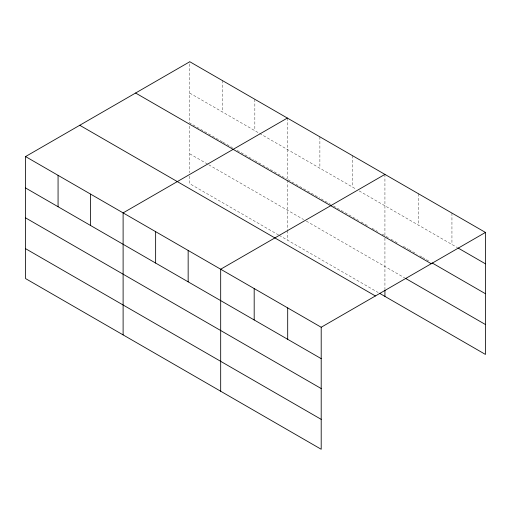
<?xml version="1.0" encoding="UTF-8"?>
<svg xmlns="http://www.w3.org/2000/svg" width="511" height="511" viewBox="0 0 511 511"><rect width="100%" height="100%" fill="white"/><g stroke="black" fill="none" stroke-linecap="round" stroke-linejoin="round"><path stroke-width="0.38" stroke-dasharray="2.56 1.92" d="M189.798 93.13L258.911 133.026M259.588 133.422L356.474 189.357M359.182 190.922L457.415 247.637M222.323 141.809L189.798 123.03L189.798 61.735M223 142.199L232.486 147.679M237.225 150.413L253.488 159.802M254.842 160.582L286.69 178.971M288.044 179.751L319.886 198.134M321.24 198.92L330.726 204.394M333.434 205.959L358.505 220.433M361.213 221.998L368.667 226.303M372.059 228.257L377.476 231.387M382.222 234.127L388.347 237.666M391.081 239.244L397.239 242.795M403.39 246.347L408.18 249.113M408.864 249.509L417.065 254.242M419.806 255.826L421.856 257.007M422.54 257.403L429.374 261.351M189.798 153.843L208.092 164.401M208.769 164.798L303.623 219.558M306.338 221.122L404.757 277.946M278.559 234.99L189.798 183.743L189.798 175.873M279.236 235.379L378.153 292.49M451.941 213.081L451.941 244.475M418.439 193.733L418.439 225.134M384.93 174.392L384.93 235.686M384.93 238.062L384.93 289.322M352.405 155.612L352.405 187.007M319.886 136.839L319.886 168.234M287.367 118.06L287.367 178.575M287.367 180.153L287.367 229.841M287.367 230.627L287.367 240.074M254.842 99.287L254.842 130.682M222.323 80.508L222.323 111.903M189.798 126.191L189.798 172.731"/><path stroke-width="0.77" d="M25.55 156.564L321.202 327.257L321.202 449.265L25.55 278.572L25.55 156.564L189.798 61.735L485.45 232.428L485.45 354.436L379.507 293.269M287.367 118.06L123.113 212.889L123.113 334.903M384.93 174.392L220.682 269.22L220.682 391.228M321.202 327.257L485.45 232.428M458.099 248.027L485.45 263.823M432.114 262.929L485.45 293.723M135.6 93.028L431.246 263.721M405.447 278.342L485.45 324.536M79.754 125.272L375.4 295.958M25.55 187.959L321.202 358.652M25.55 217.858L321.202 388.552M25.55 248.672L321.202 419.365M384.93 290.107L384.93 296.399M287.693 307.909L287.693 339.304M254.184 288.568L254.184 319.963M188.157 250.441L188.157 281.836M155.638 231.668L155.638 263.063M90.594 194.116L90.594 225.511M58.069 175.337L58.069 206.731"/></g></svg>
